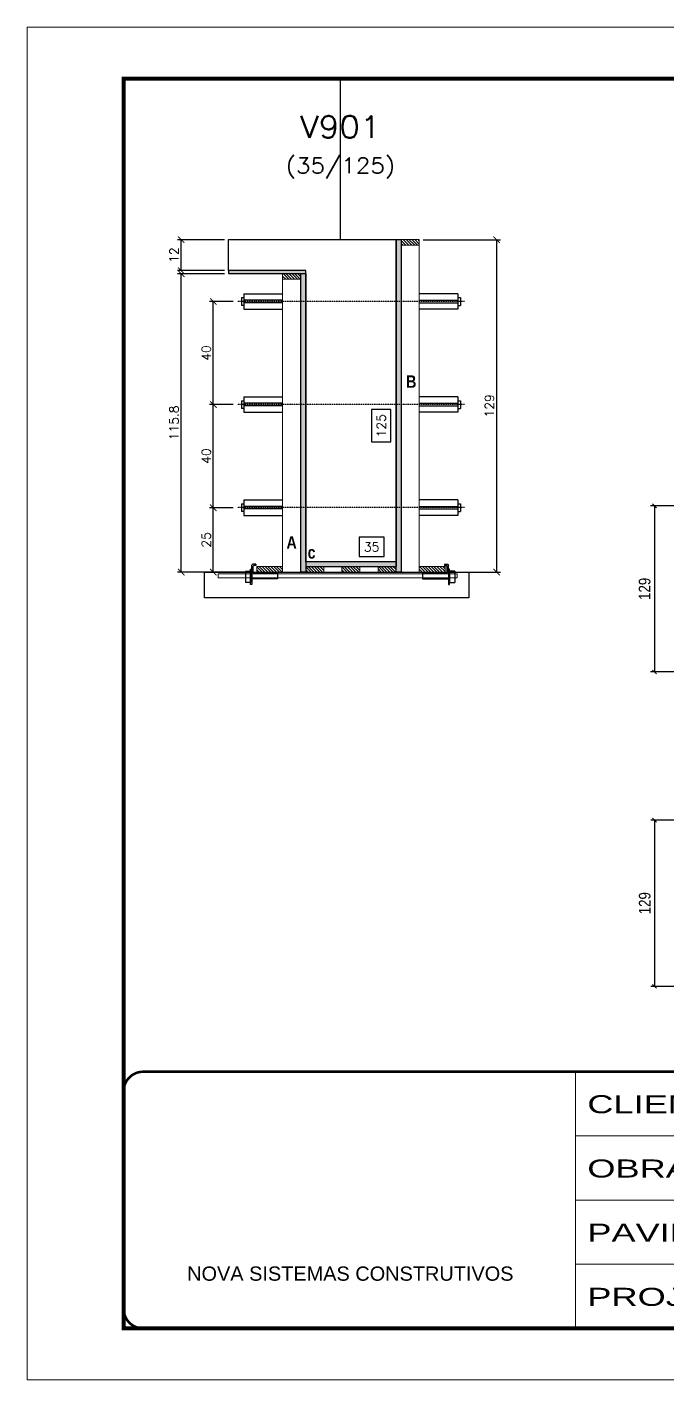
# Model space of a CAD drawing. Extents: x -20960 to -5926, y -2106 to 21915.
# Drawn here: x -10608 to -10112, y 19717 to 20767 of the extents above; entities that cross this region are included whole.
import ezdxf
from ezdxf.enums import TextEntityAlignment as Align

# ---------------------------------------------------------------- set-up
doc = ezdxf.new("R2010")
doc.units = 0
for name, pattern in [('CONTINUO', [0]), ('DASHED', [0.75, 0.5, -0.25]), ('HIDDEN', [0.375, 0.25, -0.125])]:
    doc.linetypes.add(name, pattern=pattern)
for name, color, linetype in [('barrote', 251, 'Continuous'), ('COTA', 241, 'Continuous'), ('Cota Seção (2x)', 4, 'Continuous'), ('detalhes', 4, 'Continuous'), ('Painéis', 200, 'Continuous'), ('presilha', 1, 'Continuous'), ('TENSOR', 3, 'Continuous'), ('Texto de Titulo', 7, 'Continuous'), ('Texto Qtd Sarr', 242, 'Continuous')]:
    doc.layers.add(name, color=color, linetype=linetype)
for name, color, linetype, lineweight in [('CONCRETO', 251, 'Continuous', 25), ('Folhas', 255, 'Continuous', 9), ('Hachura', 251, 'Continuous', 9), ('Madeira', 126, 'Continuous', 18), ('SARRAFO DE PRESSAO', 251, 'DASHED', 9), ('SCO-___-LAJ', 2, 'Continuous', 0), ('Texto Seção', 7, 'Continuous', 15)]:
    doc.layers.add(name, color=color, linetype=linetype, lineweight=lineweight)
doc.styles.add('ARIAL', font='arial.ttf')
doc.styles.add('COTA TECNICA-50', font='techl___.ttf', dxfattribs={"height": 9})
doc.styles.add('Romans', font='romans.shx')
doc.styles.add('TECNICA', font='techb___.ttf', dxfattribs={"height": 10})
doc.styles.add('Tecnologia', font='')
doc.styles.get('Tecnologia').set_extended_font_data('Forgotten Futurist')
doc.dimstyles.new('COTA PAINEL-50', dxfattribs={"dimtxt": 9, "dimasz": 3, "dimexe": 3, "dimexo": 3, "dimgap": 3, "dimtad": 1, "dimdec": 1, "dimzin": 12, "dimdsep": 46, "dimtxsty": 'COTA TECNICA-50', "dimblk1": 'OBLIQUE', "dimblk2": 'OBLIQUE', "dimsah": 1, "dimcen": 0.9, "dimclrd": 4, "dimclre": 4, "dimclrt": 240, "dimadec": 1, "dimazin": 3, "dimtfac": 1, "dimtdec": 1, "dimtmove": 0, "dimatfit": 3, "dimfxl": 1, "dimtolj": 1, "dimtzin": 12, "dimarcsym": 0})
doc.dimstyles.new('Cota Seção (2x)', dxfattribs={"dimtxt": 7, "dimasz": 5, "dimexe": 3, "dimexo": 3, "dimgap": 2, "dimtad": 3, "dimdec": 1, "dimlfac": 0.5, "dimzin": 12, "dimdsep": 46, "dimtxsty": 'Romans', "dimblk": 'ARCHTICK', "dimcen": 0, "dimclrd": 4, "dimclre": 4, "dimclrt": 1, "dimadec": 1, "dimazin": 3, "dimtfac": 1, "dimtdec": 1, "dimtmove": 0, "dimatfit": 3, "dimldrblk": 'OBLIQUE', "dimfxl": 1, "dimtolj": 1, "dimtzin": 12, "dimarcsym": 0})
doc.dimstyles.new('Cota Seção interna', dxfattribs={"dimtxt": 7, "dimasz": 6, "dimexe": 0.18, "dimexo": 2, "dimgap": -4, "dimtad": 3, "dimdec": 1, "dimlfac": 0.5, "dimzin": 12, "dimdsep": 46, "dimtxsty": 'Romans', "dimblk": 'ARCHTICK', "dimcen": 0.09, "dimse1": 1, "dimse2": 1, "dimsd1": 1, "dimsd2": 1, "dimclrd": 180, "dimclre": 5, "dimclrt": 1, "dimadec": 0, "dimazin": 3, "dimtfac": 1, "dimtdec": 1, "dimtofl": 0, "dimtmove": 0, "dimatfit": 3, "dimldrblk": 'ARCHTICK', "dimfxl": 1, "dimtolj": 1, "dimtzin": 0, "dimarcsym": 0})

# ---------------------------------------------------------------- blocks, each defined once
blk = doc.blocks.new('9999999999')
at = {"color": 30, "linetype": 'CONTINUO'}
for p, q in [((98564.6, 34230.2), (98564.6, 34429.4)), ((98564.6, 34379.6), (99584, 34379.6)), ((98564.6, 34329.8), (99488, 34329.8)), ((98564.6, 34280), (99488, 34280))]:
    blk.add_line(p, q, dxfattribs=at)
at = {"color": 30, "linetype": 'CONTINUO', "const_width": 2}
blk.add_lwpolyline([(99584, 34230.2), (99584, 34414.4, 0.414214), (99569, 34429.4), (98229, 34429.4, 0.414214), (98214, 34414.4), (98214, 34245.2, 0.414214), (98229, 34230.2), (99584, 34230.2)], format="xyb", dxfattribs=at)
at = {"layer": 'Folhas'}
blk.add_lwpolyline([(98139, 34190.2), (99624, 34190.2), (99624, 35240.2), (98139, 35240.2)], close=True, dxfattribs=at)
at = {"layer": 'Folhas', "color": 30, "const_width": 3}
blk.add_lwpolyline([(98214, 34230.2), (99584, 34230.2), (99584, 35200.2), (98214, 35200.2)], close=True, dxfattribs=at)
at = {"color": 7, "linetype": 'Continuous', "ltscale": 5, "style": 'ARIAL'}
blk.add_text('NOVA SISTEMAS CONSTRUTIVOS', height=11.059, dxfattribs=at).set_placement((98263.2, 34267.2))
at = {"layer": 'Folhas', "color": 7, "style": 'Tecnologia', "width": 1.5}
for s, p in [('CLIENTE:', (98573.7, 34397.2)), ('OBRA:', (98573.7, 34347.3)), ('PAVIMENTO:', (98573.7, 34297.5)), ('PROJETO:', (98573.7, 34247.7))]:
    blk.add_text(s, height=14, dxfattribs=at).set_placement(p)
blk = doc.blocks.new('titulo1')
at = {"layer": 'Defpoints', "color": 252, "linetype": 'HIDDEN', "ltscale": 2}
blk.add_line((0, 0), (0, 125), dxfattribs=at)
at = {"layer": 'Defpoints', "style": 'Romans', "oblique": 15}
blk.add_attdef('FOLHA', text='', height=10, dxfattribs=at).set_placement((0, 15.6), align=Align.MIDDLE_CENTER)
at = {"layer": 'Texto Qtd Sarr', "color": 3, "style": 'Romans', "oblique": 15}
for tag, height, p in [('TITULO', 17, (0, 71.4)), ('SEÇÃO', 12, (0, 41.5))]:
    blk.add_attdef(tag, text='', height=height, dxfattribs=at).set_placement(p, align=Align.MIDDLE_CENTER)
blk = doc.blocks.new('_ArchTick')
at = {"color": 0, "linetype": 'ByBlock', "const_width": 0.15}
blk.add_lwpolyline([(-0.5, -0.5), (0.5, 0.5)], dxfattribs=at)
blk = doc.blocks.new('*D915')
at = {"layer": 'COTA', "color": 4, "lineweight": -2, "transparency": 16777216}
for p, q in [((-10455.2, 20575.4), (-10491.9, 20575.4)), ((-10488.9, 20343.8), (-10488.9, 20575.4)), ((-10437.6, 20343.8), (-10491.9, 20343.8))]:
    blk.add_line(p, q, dxfattribs=at)
at = {"layer": 'Defpoints', "color": 0, "transparency": 16777216}
for p in [(-10488.9, 20575.4), (-10452.2, 20575.4), (-10434.6, 20343.8)]:
    blk.add_point(p, dxfattribs=at)
at = {"layer": 'COTA', "color": 4, "lineweight": -2, "transparency": 16777216, "xscale": 5, "yscale": 5, "zscale": 5}
for p, rotation in [((-10488.9, 20575.4), 90), ((-10488.9, 20343.8), 270)]:
    blk.add_blockref('_ArchTick', p, dxfattribs=dict(at, rotation=rotation))
at = {"layer": 'COTA', "color": 1, "transparency": 16777216, "insert": (-10494.4, 20459.6), "char_height": 7, "attachment_point": 5, "rotation": 90, "style": 'Romans'}
blk.add_mtext('\\A1;115.8', dxfattribs=at)
blk = doc.blocks.new('_Oblique')
at = {"color": 0, "linetype": 'ByBlock', "lineweight": -2}
blk.add_line((-0.5, -0.5), (0.5, 0.5), dxfattribs=at)
blk = doc.blocks.new('*D916')
at = {"layer": 'COTA', "color": 4, "lineweight": -2, "transparency": 16777216}
for p, q in [((-10455.2, 20601.8), (-10491.9, 20601.8)), ((-10488.9, 20577.8), (-10488.9, 20601.8)), ((-10455.2, 20577.8), (-10491.9, 20577.8))]:
    blk.add_line(p, q, dxfattribs=at)
at = {"layer": 'Defpoints', "color": 0, "transparency": 16777216}
for p in [(-10488.9, 20601.8), (-10452.2, 20601.8), (-10452.2, 20577.8)]:
    blk.add_point(p, dxfattribs=at)
at = {"layer": 'COTA', "color": 4, "lineweight": -2, "transparency": 16777216, "xscale": 5, "yscale": 5, "zscale": 5}
for p, rotation in [((-10488.9, 20601.8), 90), ((-10488.9, 20577.8), 270)]:
    blk.add_blockref('_ArchTick', p, dxfattribs=dict(at, rotation=rotation))
at = {"layer": 'COTA', "color": 1, "transparency": 16777216, "insert": (-10494.4, 20589.8), "char_height": 7, "attachment_point": 5, "rotation": 90, "style": 'Romans'}
blk.add_mtext('\\A1;12', dxfattribs=at)
blk = doc.blocks.new('*D917')
at = {"layer": 'Cota Seção (2x)', "color": 180, "lineweight": -2, "transparency": 16777216}
for p, q in [((-10326.2, 20469.9), (-10341.2, 20469.9)), ((-10341.2, 20469.9), (-10341.2, 20444.9)), ((-10326.2, 20444.9), (-10326.2, 20469.9)), ((-10341.2, 20444.9), (-10326.2, 20444.9))]:
    blk.add_line(p, q, dxfattribs=at)
at = {"layer": 'Defpoints', "color": 0, "transparency": 16777216}
for p in [(-10392.2, 20601.8), (-10322.2, 20601.8), (-10392.2, 20351.8)]:
    blk.add_point(p, dxfattribs=at)
at = {"layer": 'Cota Seção (2x)', "color": 1, "transparency": 16777216, "insert": (-10333.7, 20457.4), "char_height": 7, "attachment_point": 5, "rotation": 90, "style": 'Romans'}
blk.add_mtext('\\A1;125', dxfattribs=at)
blk = doc.blocks.new('PRESILHA METÁLICA 1')
at = {"layer": 'presilha'}
for p, q in [((7.5, 10.6), (7.5, 19.9)), ((12, 21), (8.6, 21)), ((9, 11.6), (9, 18.9)), ((12, 19.5), (9.6, 19.5)), ((12, 21), (12, 19.5)), ((0, 13), (6, 13)), ((0, 13), (0, 0)), ((6, 0), (0, 0)), ((6, 15.5), (7.5, 15.5)), ((6, -2.5), (6, 15.5)), ((6, 13), (6, 0)), ((7.5, 15.5), (7.5, -2.5)), ((37.5, 4.1), (7.5, 4.1)), ((37.5, 11), (9.6, 11)), ((37.5, 11), (37.5, 4.1)), ((7.5, -2.5), (6, -2.5))]:
    blk.add_line(p, q, dxfattribs=at)
for centre, radius, start, end in [((8.6, 19.9), 1.14, 90, 180), ((9.6, 18.9), 0.57, 90, 180), ((9.6, 11.6), 0.57, 180, 270)]:
    blk.add_arc(centre, radius, start, end, dxfattribs=at)
blk = doc.blocks.new('*D896')
at = {"layer": 'Cota Seção (2x)', "color": 180, "lineweight": -2, "transparency": 16777216}
for p, q in [((-10331.5, 20370.8), (-10350.9, 20370.8)), ((-10350.9, 20370.8), (-10350.9, 20355.8)), ((-10331.5, 20355.8), (-10331.5, 20370.8)), ((-10350.9, 20355.8), (-10331.5, 20355.8))]:
    blk.add_line(p, q, dxfattribs=at)
at = {"layer": 'Defpoints', "color": 0, "transparency": 16777216}
for p in [(-10392.2, 20351.8), (-10392.2, 20343.8), (-10322.2, 20343.8)]:
    blk.add_point(p, dxfattribs=at)
at = {"layer": 'Cota Seção (2x)', "color": 1, "transparency": 16777216, "insert": (-10341.2, 20363.3), "char_height": 7, "attachment_point": 5, "style": 'Romans'}
blk.add_mtext('\\A1;35', dxfattribs=at)
blk = doc.blocks.new('*D897')
at = {"layer": 'COTA', "color": 4, "lineweight": -2, "transparency": 16777216}
for p, q in [((-10301.2, 20601.8), (-10241.2, 20601.8)), ((-10244.2, 20601.8), (-10244.2, 20343.8)), ((-10301.2, 20343.8), (-10241.2, 20343.8))]:
    blk.add_line(p, q, dxfattribs=at)
at = {"layer": 'Defpoints', "color": 0, "transparency": 16777216}
for p in [(-10304.2, 20601.8), (-10304.2, 20343.8), (-10244.2, 20343.8)]:
    blk.add_point(p, dxfattribs=at)
at = {"layer": 'COTA', "color": 4, "lineweight": -2, "transparency": 16777216, "xscale": 5, "yscale": 5, "zscale": 5}
for p, rotation in [((-10244.2, 20601.8), 90), ((-10244.2, 20343.8), 270)]:
    blk.add_blockref('_ArchTick', p, dxfattribs=dict(at, rotation=rotation))
at = {"layer": 'COTA', "color": 1, "transparency": 16777216, "insert": (-10249.7, 20472.8), "char_height": 7, "attachment_point": 5, "rotation": 90, "style": 'Romans'}
blk.add_mtext('\\A1;129', dxfattribs=at)
blk = doc.blocks.new('*D925')
at = {"layer": 'COTA', "color": 4, "lineweight": -2, "transparency": 16777216}
for p, q in [((-10089, 20151.3), (-10124.6, 20151.3)), ((-10121.6, 20151.3), (-10121.6, 20022.3)), ((-10089, 20022.3), (-10124.6, 20022.3))]:
    blk.add_line(p, q, dxfattribs=at)
at = {"layer": 'Defpoints', "color": 0, "transparency": 16777216}
for p in [(-10086, 20151.3), (-10121.6, 20022.3), (-10086, 20022.3)]:
    blk.add_point(p, dxfattribs=at)
at = {"layer": 'COTA', "color": 4, "lineweight": -2, "transparency": 16777216, "xscale": 3, "yscale": 3, "zscale": 3}
for p, rotation in [((-10121.6, 20151.3), 90), ((-10121.6, 20022.3), 270)]:
    blk.add_blockref('_Oblique', p, dxfattribs=dict(at, rotation=rotation))
at = {"layer": 'COTA', "color": 240, "transparency": 16777216, "insert": (-10129.2, 20086.8), "char_height": 9, "attachment_point": 5, "rotation": 90, "style": 'COTA TECNICA-50'}
blk.add_mtext('\\A1;129', dxfattribs=at)
blk = doc.blocks.new('*D933')
at = {"layer": 'COTA', "color": 4, "lineweight": -2, "transparency": 16777216}
for p, q in [((-10089.1, 20395.3), (-10124.7, 20395.3)), ((-10121.7, 20395.3), (-10121.7, 20266.3)), ((-10089.1, 20266.3), (-10124.7, 20266.3))]:
    blk.add_line(p, q, dxfattribs=at)
at = {"layer": 'Defpoints', "color": 0, "transparency": 16777216}
for p in [(-10086.1, 20395.3), (-10121.7, 20266.3), (-10086.1, 20266.3)]:
    blk.add_point(p, dxfattribs=at)
at = {"layer": 'COTA', "color": 4, "lineweight": -2, "transparency": 16777216, "xscale": 3, "yscale": 3, "zscale": 3}
for p, rotation in [((-10121.7, 20395.3), 90), ((-10121.7, 20266.3), 270)]:
    blk.add_blockref('_Oblique', p, dxfattribs=dict(at, rotation=rotation))
at = {"layer": 'COTA', "color": 240, "transparency": 16777216, "insert": (-10129.3, 20330.8), "char_height": 9, "attachment_point": 5, "rotation": 90, "style": 'COTA TECNICA-50'}
blk.add_mtext('\\A1;129', dxfattribs=at)
blk = doc.blocks.new('*D945')
at = {"layer": 'COTA', "color": 4, "lineweight": -2, "transparency": 16777216}
for p, q in [((-10448.5, 20393.8), (-10467, 20393.8)), ((-10464, 20343.8), (-10464, 20393.8)), ((-10448.5, 20343.8), (-10467, 20343.8))]:
    blk.add_line(p, q, dxfattribs=at)
at = {"layer": 'Defpoints', "color": 0, "transparency": 16777216}
for p in [(-10464, 20393.8), (-10445.5, 20393.8), (-10445.5, 20343.8)]:
    blk.add_point(p, dxfattribs=at)
at = {"layer": 'COTA', "color": 4, "lineweight": -2, "transparency": 16777216, "xscale": 5, "yscale": 5, "zscale": 5}
for p, rotation in [((-10464, 20393.8), 90), ((-10464, 20343.8), 270)]:
    blk.add_blockref('_ArchTick', p, dxfattribs=dict(at, rotation=rotation))
at = {"layer": 'COTA', "color": 1, "transparency": 16777216, "insert": (-10469.5, 20368.8), "char_height": 7, "attachment_point": 5, "rotation": 90, "style": 'Romans'}
blk.add_mtext('\\A1;25', dxfattribs=at)
blk = doc.blocks.new('*D935')
at = {"layer": 'COTA', "color": 4, "lineweight": -2, "transparency": 16777216}
for p, q in [((-10448.5, 20473.8), (-10467, 20473.8)), ((-10464, 20393.8), (-10464, 20473.8))]:
    blk.add_line(p, q, dxfattribs=at)
at = {"layer": 'Defpoints', "color": 0, "transparency": 16777216}
for p in [(-10464, 20473.8), (-10445.5, 20473.8), (-10464, 20393.8)]:
    blk.add_point(p, dxfattribs=at)
at = {"layer": 'COTA', "color": 4, "lineweight": -2, "transparency": 16777216, "xscale": 5, "yscale": 5, "zscale": 5}
for p, rotation in [((-10464, 20473.8), 90), ((-10464, 20393.8), 270)]:
    blk.add_blockref('_ArchTick', p, dxfattribs=dict(at, rotation=rotation))
at = {"layer": 'COTA', "color": 1, "transparency": 16777216, "insert": (-10469.5, 20433.8), "char_height": 7, "attachment_point": 5, "rotation": 90, "style": 'Romans'}
blk.add_mtext('\\A1;40', dxfattribs=at)
blk = doc.blocks.new('*D936')
at = {"layer": 'COTA', "color": 4, "lineweight": -2, "transparency": 16777216}
for p, q in [((-10448.5, 20553.8), (-10467, 20553.8)), ((-10464, 20473.8), (-10464, 20553.8))]:
    blk.add_line(p, q, dxfattribs=at)
at = {"layer": 'Defpoints', "color": 0, "transparency": 16777216}
for p in [(-10464, 20553.8), (-10445.5, 20553.8), (-10464, 20473.8)]:
    blk.add_point(p, dxfattribs=at)
at = {"layer": 'COTA', "color": 4, "lineweight": -2, "transparency": 16777216, "xscale": 5, "yscale": 5, "zscale": 5}
for p, rotation in [((-10464, 20553.8), 90), ((-10464, 20473.8), 270)]:
    blk.add_blockref('_ArchTick', p, dxfattribs=dict(at, rotation=rotation))
at = {"layer": 'COTA', "color": 1, "transparency": 16777216, "insert": (-10469.5, 20513.8), "char_height": 7, "attachment_point": 5, "rotation": 90, "style": 'Romans'}
blk.add_mtext('\\A1;40', dxfattribs=at)

msp = doc.modelspace()

# ---------------------------------------------------------------- hatches: boundary and pattern name
at = {"layer": 'Hachura'}
h = msp.add_hatch(color=256, dxfattribs=at)
h.dxf.hatch_style = 1
h.paths.add_polyline_path([(-10322.19, 20601.82), (-10318.19, 20601.82), (-10318.19, 20343.82), (-10322.19, 20343.82)])
h = msp.add_hatch(dxfattribs=at)
h.set_pattern_fill('ANSI31', color=256, scale=0.5, angle=270, style=0)
h.set_pattern_definition([(315, (12489.6302, 12294.1721), (1.12253202, 1.12253202), [])])
h.paths.add_polyline_path([(-10304.19, 20597.42), (-10304.19, 20601.82), (-10318.19, 20601.82), (-10318.19, 20597.42)])
h = msp.add_hatch(color=256, dxfattribs=at)
h.dxf.hatch_style = 1
h.paths.add_polyline_path([(-10392.19, 20575.42), (-10392.19, 20577.82), (-10452.19, 20577.82), (-10452.19, 20575.42)])
h = msp.add_hatch(dxfattribs=at)
h.set_pattern_fill('ANSI31', color=256, scale=0.5, angle=270, style=0)
h.set_pattern_definition([(315, (12517.6302, 12267.7721), (1.12253202, 1.12253202), [])])
h.paths.add_polyline_path([(-10396.19, 20571.02), (-10396.19, 20575.42), (-10410.19, 20575.42), (-10410.19, 20571.02)])
h = msp.add_hatch(color=256, dxfattribs=at)
h.dxf.hatch_style = 1
h.paths.add_polyline_path([(-10396.19, 20575.42), (-10392.19, 20575.42), (-10392.19, 20343.82), (-10396.19, 20343.82)])
h = msp.add_hatch(color=256, dxfattribs=at)
h.dxf.hatch_style = 1
h.paths.add_polyline_path([(-10322.19, 20348.22), (-10322.19, 20351.82), (-10392.19, 20351.82), (-10392.19, 20348.22)])
h = msp.add_hatch(dxfattribs=at)
h.set_pattern_fill('ANSI31', color=256, scale=0.5, angle=270, style=0)
h.set_pattern_definition([(315, (12517.6302, 12114.1721), (1.12253202, 1.12253202), [])])
h.paths.add_polyline_path([(-10430.19, 20343.82), (-10430.19, 20348.22), (-10410.19, 20348.22), (-10410.19, 20343.82)])
h = msp.add_hatch(dxfattribs=at)
h.set_pattern_fill('ANSI31', color=256, scale=0.5, angle=270, style=0)
h.set_pattern_definition([(315, (12526.4302, 12114.1721), (1.12253202, 1.12253202), [])])
h.paths.add_polyline_path([(-10392.19, 20343.82), (-10392.19, 20348.22), (-10378.19, 20348.22), (-10378.19, 20343.82)])
h = msp.add_hatch(dxfattribs=at)
h.set_pattern_fill('ANSI31', color=256, scale=0.5, angle=270, style=0)
h.set_pattern_definition([(315, (12554.4292, 12114.1721), (1.12253202, 1.12253202), [])])
h.paths.add_polyline_path([(-10364.19, 20343.82), (-10364.19, 20348.22), (-10350.19, 20348.22), (-10350.19, 20343.82)])
h = msp.add_hatch(dxfattribs=at)
h.set_pattern_fill('ANSI31', color=256, scale=0.5, angle=270, style=0)
h.set_pattern_definition([(315, (12558.4323, 12114.1721), (1.12253202, 1.12253202), [])])
h.paths.add_polyline_path([(-10322.19, 20343.82), (-10322.19, 20348.22), (-10336.19, 20348.22), (-10336.19, 20343.82)])
h = msp.add_hatch(dxfattribs=at)
h.set_pattern_fill('ANSI31', color=256, scale=0.5, angle=270, style=0)
h.set_pattern_definition([(315, (12455.6302, 12114.1721), (1.12253202, 1.12253202), [])])
h.paths.add_polyline_path([(-10304.19, 20343.82), (-10304.19, 20348.22), (-10284.19, 20348.22), (-10284.19, 20343.82)])

# ---------------------------------------------------------------- linework, layer by layer
at = {"ltscale": 3}
for p, q in [((-10440.19, 20559.82), (-10440.19, 20547.82)), ((-10440.19, 20559.82), (-10410.19, 20559.82)), ((-10274.19, 20559.82), (-10304.19, 20559.82)), ((-10274.19, 20559.82), (-10274.19, 20547.82)), ((-10442.19, 20556.82), (-10442.19, 20550.82)), ((-10442.19, 20556.82), (-10440.19, 20556.82)), ((-10440.19, 20550.82), (-10442.19, 20550.82)), ((-10410.19, 20554.82), (-10440.19, 20554.82)), ((-10410.19, 20552.82), (-10440.19, 20552.82)), ((-10304.19, 20554.82), (-10274.19, 20554.82)), ((-10304.19, 20552.82), (-10274.19, 20552.82)), ((-10274.19, 20556.82), (-10272.19, 20556.82)), ((-10274.19, 20550.82), (-10272.19, 20550.82)), ((-10272.19, 20556.82), (-10272.19, 20550.82)), ((-10440.19, 20547.82), (-10410.19, 20547.82)), ((-10274.19, 20547.82), (-10304.19, 20547.82)), ((-10442.19, 20476.82), (-10442.19, 20470.82)), ((-10442.19, 20476.82), (-10440.19, 20476.82)), ((-10440.19, 20479.82), (-10440.19, 20467.82)), ((-10440.19, 20479.82), (-10410.19, 20479.82)), ((-10274.19, 20479.82), (-10304.19, 20479.82)), ((-10274.19, 20479.82), (-10274.19, 20467.82)), ((-10274.19, 20476.82), (-10272.19, 20476.82)), ((-10272.19, 20476.82), (-10272.19, 20470.82)), ((-10440.19, 20470.82), (-10442.19, 20470.82)), ((-10410.19, 20474.82), (-10440.19, 20474.82)), ((-10410.19, 20472.82), (-10440.19, 20472.82)), ((-10440.19, 20467.82), (-10410.19, 20467.82)), ((-10304.19, 20474.82), (-10274.19, 20474.82)), ((-10304.19, 20472.82), (-10274.19, 20472.82)), ((-10274.19, 20467.82), (-10304.19, 20467.82)), ((-10274.19, 20470.82), (-10272.19, 20470.82)), ((-10442.19, 20396.82), (-10442.19, 20390.82)), ((-10442.19, 20396.82), (-10440.19, 20396.82)), ((-10440.19, 20399.82), (-10440.19, 20387.82)), ((-10440.19, 20399.82), (-10410.19, 20399.82)), ((-10410.19, 20394.82), (-10440.19, 20394.82)), ((-10410.19, 20392.82), (-10440.19, 20392.82)), ((-10274.19, 20399.82), (-10304.19, 20399.82)), ((-10304.19, 20394.82), (-10274.19, 20394.82)), ((-10304.19, 20392.82), (-10274.19, 20392.82)), ((-10274.19, 20399.82), (-10274.19, 20387.82)), ((-10274.19, 20396.82), (-10272.19, 20396.82)), ((-10272.19, 20396.82), (-10272.19, 20390.82)), ((-10440.19, 20390.82), (-10442.19, 20390.82)), ((-10440.19, 20387.82), (-10410.19, 20387.82)), ((-10274.19, 20387.82), (-10304.19, 20387.82)), ((-10274.19, 20390.82), (-10272.19, 20390.82))]:
    msp.add_line(p, q, dxfattribs=at)
at = {"layer": 'barrote'}
msp.add_lwpolyline([(-10265.83, 20323.82), (-10470.79, 20323.82), (-10470.79, 20343.82), (-10265.83, 20343.82)], close=True, dxfattribs=at)
at = {"layer": 'CONCRETO'}
msp.add_lwpolyline([(-10392.19, 20577.82), (-10452.19, 20577.82), (-10452.19, 20601.82), (-10322.19, 20601.82), (-10322.19, 20348.22), (-10322.19, 20348.22), (-10322.19, 20351.82), (-10392.19, 20351.82)], close=True, dxfattribs=at)
at = {"layer": 'Madeira'}
for points in [[(-10304.19, 20597.42), (-10304.19, 20601.82), (-10318.19, 20601.82), (-10318.19, 20597.42)], [(-10304.19, 20601.82), (-10318.19, 20601.82), (-10318.19, 20343.82), (-10304.19, 20343.82)], [(-10396.19, 20571.02), (-10396.19, 20575.42), (-10410.19, 20575.42), (-10410.19, 20571.02)], [(-10396.19, 20575.42), (-10410.19, 20575.42), (-10410.19, 20343.82), (-10396.19, 20343.82)], [(-10430.19, 20343.82), (-10430.19, 20348.22), (-10410.19, 20348.22), (-10410.19, 20343.82)], [(-10392.19, 20343.82), (-10392.19, 20348.22), (-10378.19, 20348.22), (-10378.19, 20343.82)], [(-10364.19, 20343.82), (-10364.19, 20348.22), (-10350.19, 20348.22), (-10350.19, 20343.82)], [(-10322.19, 20343.82), (-10322.19, 20348.22), (-10336.19, 20348.22), (-10336.19, 20343.82)], [(-10304.19, 20343.82), (-10304.19, 20348.22), (-10284.19, 20348.22), (-10284.19, 20343.82)]]:
    msp.add_lwpolyline(points, close=True, dxfattribs=at)
at = {"layer": 'Painéis'}
for points in [[(-10322.19, 20601.82), (-10318.19, 20601.82), (-10318.19, 20343.82), (-10322.19, 20343.82)], [(-10392.19, 20575.42), (-10392.19, 20577.82), (-10452.19, 20577.82), (-10452.19, 20575.42)], [(-10396.19, 20575.42), (-10392.19, 20575.42), (-10392.19, 20343.82), (-10396.19, 20343.82)], [(-10322.19, 20348.22), (-10322.19, 20351.82), (-10392.19, 20351.82), (-10392.19, 20348.22)]]:
    msp.add_lwpolyline(points, close=True, dxfattribs=at)
at = {"layer": 'SCO-___-LAJ', "color": 1}
msp.add_lwpolyline([(-10274.83, 20342.48), (-10460.13, 20342.48), (-10460.13, 20339.28), (-10274.83, 20339.28)], close=True, dxfattribs=at)
at = {"layer": 'TENSOR', "linetype": 'HIDDEN', "ltscale": 0.5}
for p, q in [((-10269.19, 20553.82), (-10445.49, 20553.82)), ((-10269.19, 20473.82), (-10445.49, 20473.82)), ((-10269.19, 20393.82), (-10445.49, 20393.82))]:
    msp.add_line(p, q, dxfattribs=at)

# ---------------------------------------------------------------- block references
at = {"layer": 'presilha', "yscale": 0.6666666666666666, "zscale": 0.6666666666666666}
for p, xscale in [((-10439.06, 20335.85), 0.6666666666666666), ((-10276.61, 20335.85), -0.6666666666666666)]:
    msp.add_blockref('PRESILHA METÁLICA 1', p, dxfattribs=dict(at, xscale=xscale))
at = {"layer": 'SARRAFO DE PRESSAO', "color": 6, "linetype": 'ByBlock'}
msp.add_blockref('9999999999', (-108747.48, -14473.39), dxfattribs=at)
at = {"layer": 'Texto Seção'}
ref = msp.add_blockref('titulo1', (-10365.32, 20601.82), dxfattribs=at)
ref.add_attrib('TITULO', 'V901', dxfattribs={"layer": 'Texto de Titulo', "color": 7, "height": 17, "style": 'Romans', "width": 1.1}).set_placement((-10365.32, 20689.32), align=Align.MIDDLE_CENTER)
ref.add_attrib('SEÇÃO', '(35/125)', dxfattribs={"layer": 'Texto de Titulo', "color": 7, "height": 12, "style": 'Romans', "width": 1.1}).set_placement((-10365.32, 20659.32), align=Align.MIDDLE_CENTER)

# ---------------------------------------------------------------- texts
at = {"layer": 'detalhes', "style": 'TECNICA'}
for s, p in [('B', (-10314.36, 20486.85)), ('A', (-10407.19, 20362.01)), ('c', (-10390.81, 20354.31))]:
    msp.add_text(s, height=9.6, dxfattribs=at).set_placement(p)

# ---------------------------------------------------------------- dimensions: what is measured, and where the dimension line sits
at = {"layer": 'COTA'}
for base, p1, p2, dimstyle, picture, middle in [((-10488.91, 20601.82), (-10452.19, 20577.82), (-10452.19, 20601.82), 'Cota Seção (2x)', '*D916', (-10494.41, 20589.82)), ((-10244.22, 20343.82), (-10304.19, 20601.82), (-10304.19, 20343.82), 'Cota Seção (2x)', '*D897', (-10249.72, 20472.82)), ((-10488.91, 20575.42), (-10434.59, 20343.82), (-10452.19, 20575.42), 'Cota Seção (2x)', '*D915', (-10494.41, 20459.62)), ((-10464.05, 20553.82), (-10464.05, 20473.82), (-10445.49, 20553.82), 'Cota Seção (2x)', '*D936', (-10469.55, 20513.82)), ((-10464.05, 20473.82), (-10464.05, 20393.82), (-10445.49, 20473.82), 'Cota Seção (2x)', '*D935', (-10469.55, 20433.82)), ((-10464.05, 20393.82), (-10445.49, 20343.82), (-10445.49, 20393.82), 'Cota Seção (2x)', '*D945', (-10469.55, 20368.82)), ((-10121.71, 20266.26), (-10086.14, 20395.26), (-10086.14, 20266.26), 'COTA PAINEL-50', '*D933', (-10129.29, 20330.76)), ((-10121.6, 20022.35), (-10086.03, 20151.35), (-10086.03, 20022.35), 'COTA PAINEL-50', '*D925', (-10129.17, 20086.85))]:
    dim = msp.add_linear_dim(base=base, p1=p1, p2=p2, angle=90, dimstyle=dimstyle, dxfattribs=at)
    dim.commit()
    dim.dimension.update_dxf_attribs({"geometry": picture, "text_midpoint": middle})
at = {"layer": 'Cota Seção (2x)'}
for base, p1, p2, angle, picture, middle in [((-10322.19, 20601.82), (-10392.19, 20351.82), (-10392.19, 20601.82), 90, '*D917', (-10322.19, 20457.41)), ((-10392.19, 20351.82), (-10322.19, 20343.82), (-10392.19, 20343.82), 180, '*D896', (-10341.19, 20351.82))]:
    dim = msp.add_linear_dim(base=base, p1=p1, p2=p2, angle=angle, dimstyle='Cota Seção interna', dxfattribs=at)
    dim.commit()
    dim.dimension.update_dxf_attribs({"geometry": picture, "text_midpoint": middle, "dimtype": 160})

doc.saveas('drawing.dxf')
